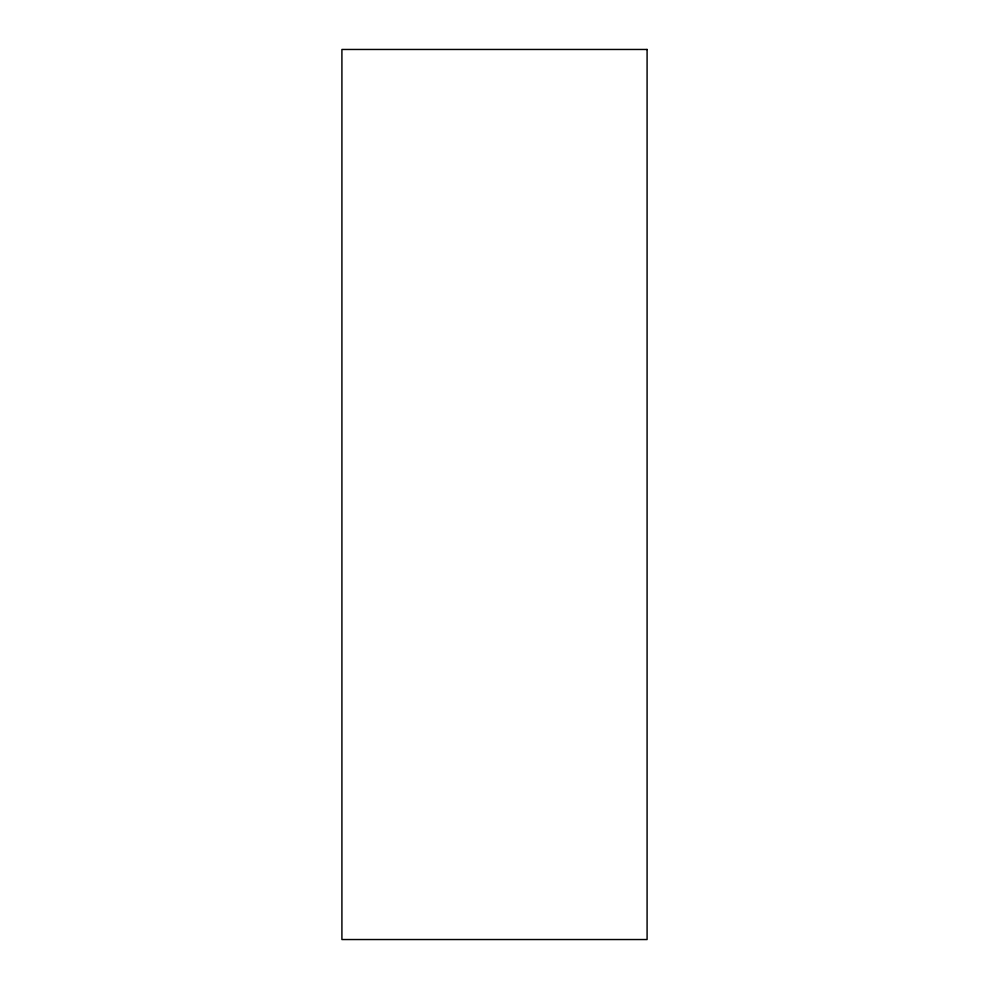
<?xml version="1.0" encoding="UTF-8"?>
<svg xmlns="http://www.w3.org/2000/svg" width="989" height="989" viewBox="0 0 989 989"><rect width="100%" height="100%" fill="white"/><g stroke="black" fill="none" stroke-linecap="round" stroke-linejoin="round"><path stroke-width="1.48" d="M647.09 49.462L341.91 49.462L341.91 939.538L647.09 939.538L647.09 49.45"/></g></svg>
